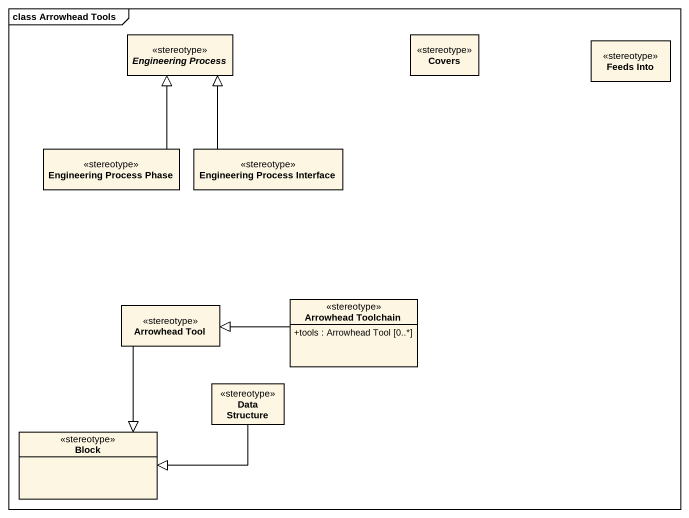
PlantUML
@startuml
mainframe class Arrowhead Tools
hide circle
hide empty members
skinparam classAttributeIconSize 0
abstract class "Engineering Process" as Engineering_Process <<stereotype>>
class Covers <<stereotype>>
class "Feeds Into" as Feeds_Into <<stereotype>>
class "Engineering Process Phase" as Engineering_Process_Phase <<stereotype>>
class "Engineering Process Interface" as Engineering_Process_2 <<stereotype>>
class "Arrowhead Tool" as Arrowhead_Tool <<stereotype>>
class "Arrowhead Toolchain" as Arrowhead_Toolchain <<stereotype>> {
  +tools : Arrowhead Tool [0..*]
}
class "Data Structure" as Data_Structure <<stereotype>>
class Block <<stereotype>>
Engineering_Process_Phase -up-|> Engineering_Process
Engineering_Process_2 -up-|> Engineering_Process
Arrowhead_Tool --|> Block
Arrowhead_Toolchain -left-|> Arrowhead_Tool
Data_Structure -left-|> Block
@enduml
